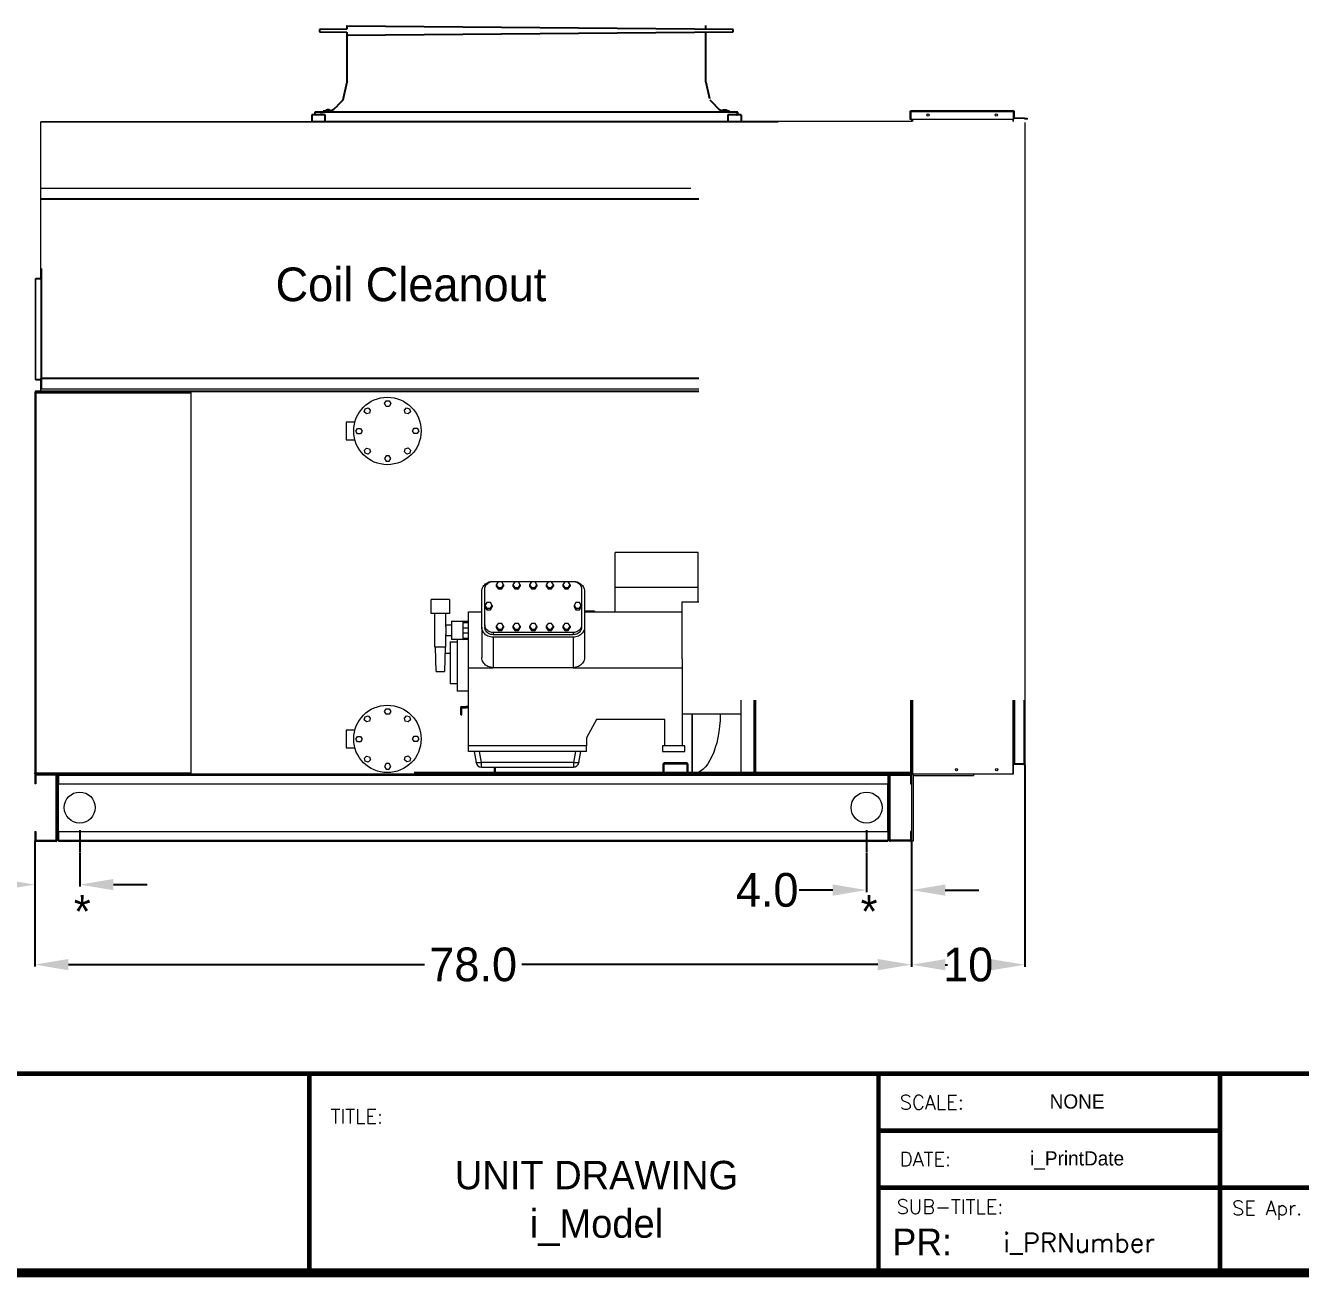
# Model space of a CAD drawing. Header units: inches. Extents: x 1284 to 1617, y -260 to -49.
# Drawn here: x 1395.8 to 1509.3, y -255.2 to -143.8 of the extents above; entities that cross this region are included whole.
import ezdxf
from ezdxf.enums import TextEntityAlignment as Align

# ---------------------------------------------------------------- set-up
doc = ezdxf.new("R2010")
doc.units = ezdxf.units.IN
doc.header["$MEASUREMENT"] = 0
doc.layers.add('1F64', color=7, linetype='Continuous')
doc.layers.add('L64', color=7, linetype='Continuous')
doc.styles.add('SIMPLEX', font='SIMPLEX')
doc.dimstyles.get("Standard").update_dxf_attribs({"dimtxt": 3, "dimasz": 3, "dimexe": 0.18, "dimexo": 0.0625, "dimgap": 0.09, "dimtad": 0, "dimtih": 1, "dimtoh": 1, "dimdec": 1, "dimzin": 0, "dimdsep": 46, "dimtxsty": 'Standard', "dimcen": 0.09, "dimadec": 0, "dimazin": 0, "dimtfac": 1, "dimtdec": 1, "dimtofl": 0, "dimtmove": 0, "dimatfit": 3, "dimfxl": 1, "dimtolj": 1, "dimtzin": 0, "dimarcsym": 0})

# ---------------------------------------------------------------- blocks, each defined once
blk = doc.blocks.new('*D4')
at = {"color": 0, "lineweight": -2}
for p, q in [((1474.66, -216.47), (1474.66, -220.93)), ((1470.66, -217.47), (1470.66, -220.93)), ((1467.66, -220.75), (1464.66, -220.75)), ((1477.66, -220.75), (1480.66, -220.75))]:
    blk.add_line(p, q, dxfattribs=at)
at = {"color": 0}
for points in [[(1467.66, -220.25), (1467.66, -221.25), (1470.66, -220.75)], [(1477.66, -220.25), (1477.66, -221.25), (1474.66, -220.75)]]:
    blk.add_solid(points, dxfattribs=at)
at = {"color": 0, "insert": (1461.82, -220.75), "char_height": 3, "attachment_point": 5}
blk.add_mtext('\\A1;4.0', dxfattribs=at)
blk = doc.blocks.new('*D5')
at = {"color": 0, "lineweight": -2}
for p, q in [((1484.74, -209.57), (1484.74, -227.57)), ((1474.66, -216.47), (1474.66, -227.57)), ((1477.66, -227.39), (1477.86, -227.39)), ((1481.74, -227.39), (1481.54, -227.39))]:
    blk.add_line(p, q, dxfattribs=at)
at = {"color": 0}
for points in [[(1477.66, -226.89), (1477.66, -227.89), (1474.66, -227.39)], [(1481.74, -226.89), (1481.74, -227.89), (1484.74, -227.39)]]:
    blk.add_solid(points, dxfattribs=at)
at = {"color": 0, "insert": (1479.7, -227.39), "char_height": 3, "attachment_point": 5}
blk.add_mtext('\\A1;10', dxfattribs=at)
blk = doc.blocks.new('*D2')
at = {"color": 0, "lineweight": -2}
for p, q in [((1396.67, -216.37), (1396.67, -220.44)), ((1400.67, -217.47), (1400.67, -220.44)), ((1393.67, -220.26), (1390.67, -220.26)), ((1403.67, -220.26), (1406.67, -220.26))]:
    blk.add_line(p, q, dxfattribs=at)
at = {"color": 0}
for points in [[(1393.67, -219.76), (1393.67, -220.76), (1396.67, -220.26)], [(1403.67, -219.76), (1403.67, -220.76), (1400.67, -220.26)]]:
    blk.add_solid(points, dxfattribs=at)
at = {"color": 0, "insert": (1387.83, -220.26), "char_height": 3, "attachment_point": 5}
blk.add_mtext('\\A1;4.0', dxfattribs=at)
blk = doc.blocks.new('*D3')
at = {"color": 0, "lineweight": -2}
for p, q in [((1474.66, -218.08), (1474.66, -227.56)), ((1396.67, -220.26), (1396.67, -227.56)), ((1399.67, -227.38), (1431.33, -227.38)), ((1471.66, -227.38), (1440.01, -227.38))]:
    blk.add_line(p, q, dxfattribs=at)
at = {"color": 0}
for points in [[(1399.67, -226.88), (1399.67, -227.88), (1396.67, -227.38)], [(1471.66, -226.88), (1471.66, -227.88), (1474.66, -227.38)]]:
    blk.add_solid(points, dxfattribs=at)
at = {"color": 0, "insert": (1435.67, -227.38), "char_height": 3, "attachment_point": 5}
blk.add_mtext('\\A1;78.0', dxfattribs=at)

msp = doc.modelspace()

# ---------------------------------------------------------------- linework, layer by layer
at = {"color": 7}
for p, q in [((1397.21, -152.41), (1455.74, -152.36)), ((1459.5, -152.36), (1462.79, -152.36)), ((1474.66, -210.31), (1430.41, -210.31)), ((1400.67, -215.41), (1400.67, -217.41)), ((1400.67, -215.41), (1400.67, -217.41)), ((1470.66, -215.41), (1470.66, -217.41)), ((1470.66, -215.41), (1470.66, -217.41))]:
    msp.add_line(p, q, dxfattribs=at)
at = {"color": 7, "lineweight": 25}
for p, q in [((1421.09, -254.81), (1421.09, -237.09)), ((1471.72, -237.09), (1572.97, -237.09)), ((1471.72, -254.81), (1471.72, -237.09)), ((1502.09, -237.09), (1502.09, -254.81)), ((1502.09, -242.16), (1471.72, -242.16)), ((1572.97, -247.22), (1471.72, -247.22))]:
    msp.add_line(p, q, dxfattribs=at)
for points, const_width in [([(1289.47, -254.81), (1613.47, -254.81), (1613.47, -52.31), (1289.47, -52.31), (1289.47, -254.81)], 0.81), ([(1613.47, -237.09), (1370.47, -237.09), (1370.47, -254.81)], 0.405), ([(1421.09, -237.09), (1421.09, -254.81)], 0.405), ([(1471.72, -237.09), (1471.72, -254.81)], 0.405), ([(1502.09, -237.09), (1502.09, -254.81)], 0.405), ([(1502.09, -242.16), (1471.72, -242.16)], 0.405), ([(1572.97, -247.22), (1471.72, -247.22)], 0.405)]:
    msp.add_lwpolyline(points, dxfattribs=dict(at, const_width=const_width))
at = {"layer": '1F64', "color": 7, "linetype": 'Continuous', "lineweight": 25}
for p, q in [((1424.44, -143.83), (1424.44, -144.16)), ((1458.81, -144.18), (1424.44, -143.88)), ((1456.37, -144.16), (1456.37, -143.83)), ((1424.44, -144.16), (1422, -144.18)), ((1422, -144.18), (1422, -144.4)), ((1422, -144.4), (1424.44, -144.42)), ((1424.44, -144.7), (1458.81, -144.4)), ((1424.44, -144.42), (1424.44, -148.88)), ((1456.37, -148.88), (1456.37, -144.42)), ((1458.81, -144.4), (1458.81, -144.18)), ((1424.44, -148.88), (1424.11, -150.31)), ((1456.37, -148.88), (1456.7, -150.31)), ((1424.07, -150.48), (1423.6, -150.94)), ((1424.11, -150.31), (1424.07, -150.48)), ((1457.21, -150.94), (1456.74, -150.48)), ((1421.31, -151.77), (1421.31, -152.36)), ((1422.49, -151.77), (1421.31, -151.77)), ((1421.68, -151.54), (1421.6, -151.54)), ((1421.6, -151.54), (1421.6, -151.55)), ((1421.6, -151.55), (1421.6, -151.71)), ((1421.62, -151.71), (1421.62, -151.55)), ((1422.33, -151.53), (1421.68, -151.54)), ((1422.33, -151.46), (1422.33, -151.54)), ((1422.46, -151.46), (1422.33, -151.46)), ((1422.34, -151.54), (1422.33, -151.54)), ((1422.39, -151.54), (1422.34, -151.54)), ((1423.2, -151.46), (1422.46, -151.46)), ((1422.49, -152.36), (1422.49, -151.77)), ((1422.53, -151.43), (1422.53, -151.46)), ((1422.6, -151.43), (1422.53, -151.43)), ((1423, -151.43), (1422.6, -151.43)), ((1422.67, -151.35), (1422.67, -151.34)), ((1422.67, -151.34), (1422.68, -151.34)), ((1422.67, -151.34), (1422.67, -151.34)), ((1422.67, -151.34), (1422.67, -151.35)), ((1422.68, -151.34), (1422.68, -151.35)), ((1422.7, -151.34), (1422.7, -151.34)), ((1422.77, -151.34), (1422.77, -151.35)), ((1422.8, -151.35), (1422.8, -151.34)), ((1422.85, -151.34), (1422.85, -151.34)), ((1422.86, -151.34), (1422.86, -151.34)), ((1423, -151.43), (1423.28, -151.28)), ((1423, -151.46), (1423, -151.43)), ((1423.2, -151.54), (1423.2, -151.46)), ((1423.2, -151.5), (1457.61, -151.5)), ((1457.61, -151.53), (1423.2, -151.53)), ((1423.28, -151.28), (1423.62, -150.94)), ((1457.19, -150.94), (1457.52, -151.28)), ((1457.44, -151.77), (1457.44, -151.77)), ((1457.52, -151.28), (1457.81, -151.43)), ((1457.61, -151.46), (1457.61, -151.54)), ((1457.74, -151.46), (1457.61, -151.46)), ((1458.48, -151.46), (1457.74, -151.46)), ((1457.81, -151.43), (1457.81, -151.46)), ((1457.88, -151.43), (1457.81, -151.43)), ((1458.28, -151.43), (1457.88, -151.43)), ((1458.12, -151.34), (1458.12, -151.34)), ((1458.28, -151.46), (1458.28, -151.43)), ((1458.32, -151.77), (1458.32, -152.36)), ((1459.5, -151.77), (1458.32, -151.77)), ((1458.47, -151.54), (1458.41, -151.54)), ((1458.48, -151.54), (1458.47, -151.54)), ((1458.48, -151.54), (1458.48, -151.46)), ((1459.12, -151.54), (1458.48, -151.53)), ((1459.21, -151.54), (1459.12, -151.54)), ((1459.19, -151.71), (1459.19, -151.55)), ((1459.2, -151.71), (1459.21, -151.55)), ((1459.5, -151.77), (1459.5, -152.36)), ((1421.31, -152.36), (1422.49, -152.36)), ((1422.49, -152.36), (1458.32, -152.36)), ((1458.32, -152.36), (1459.5, -152.36))]:
    msp.add_line(p, q, dxfattribs=at)
for centre, radius, start, end in [((1421.66, -151.71), 0.0591, 181, 270), ((1458.04, -151.64), 0.316, 111.9844, 137.4745), ((1458.04, -151.64), 0.316, 42.5255, 68.0514)]:
    msp.add_arc(centre, radius, start, end, dxfattribs=at)
for points, knots in [([(1421.62, -151.55), (1421.61, -151.55), (1421.61, -151.55), (1421.6, -151.55), (1421.6, -151.55), (1421.6, -151.55)], [0, 0, 0, 0, 0.5, 0.5, 1, 1, 1, 1]), ([(1421.68, -151.77), (1421.67, -151.77), (1421.66, -151.77), (1421.65, -151.76), (1421.64, -151.76), (1421.63, -151.75), (1421.63, -151.74), (1421.62, -151.73), (1421.62, -151.72), (1421.62, -151.71)], [0, 0, 0, 0, 0.25, 0.25, 0.5, 0.5, 0.75, 0.75, 1, 1, 1, 1]), ([(1422.33, -151.54), (1422.32, -151.54), (1422.28, -151.54), (1422.22, -151.54), (1422.16, -151.54), (1422.1, -151.54), (1422.06, -151.54), (1422.05, -151.54), (1422.05, -151.54), (1422.06, -151.54), (1422.09, -151.54), (1422.14, -151.54), (1422.2, -151.54), (1422.27, -151.54), (1422.31, -151.54), (1422.33, -151.54)], [0, 0, 0, 0, 0.056542, 0.140133, 0.223723, 0.307311, 0.390897, 0.474479, 0.500668, 0.584253, 0.667837, 0.751422, 0.835011, 0.918601, 1, 1, 1, 1]), ([(1423.19, -151.54), (1423.19, -151.54), (1423.19, -151.54), (1423.13, -151.54), (1423.04, -151.54), (1422.91, -151.54), (1422.76, -151.54), (1422.61, -151.54), (1422.51, -151.54), (1422.44, -151.54), (1422.41, -151.54), (1422.39, -151.54)], [0, 0, 0, 0, 0.08774, 0.218186, 0.348637, 0.479093, 0.609552, 0.740009, 0.870464, 0.911349, 1, 1, 1, 1]), ([(1422.65, -151.34), (1422.64, -151.35), (1422.6, -151.36), (1422.56, -151.39), (1422.54, -151.42), (1422.53, -151.43)], [0, 0, 0, 0, 0.327422, 0.724009, 1, 1, 1, 1]), ([(1422.66, -151.34), (1422.66, -151.34), (1422.65, -151.34), (1422.65, -151.34), (1422.65, -151.34)], [0, 0, 0, 0, 0.874699, 1, 1, 1, 1]), ([(1422.66, -151.34), (1422.66, -151.34), (1422.67, -151.34), (1422.67, -151.34), (1422.67, -151.34)], [0, 0, 0, 0, 0.4996563, 1, 1, 1, 1]), ([(1422.67, -151.34), (1422.67, -151.34), (1422.67, -151.34), (1422.67, -151.34), (1422.67, -151.34), (1422.67, -151.34)], [0, 0, 0, 0, 0.1143518, 0.9074961, 1, 1, 1, 1]), ([(1422.72, -151.34), (1422.72, -151.34), (1422.71, -151.34), (1422.7, -151.35), (1422.69, -151.35), (1422.68, -151.35), (1422.67, -151.35), (1422.67, -151.34), (1422.67, -151.34), (1422.67, -151.34)], [0, 0, 0, 0, 0.175487, 0.351146, 0.522558, 0.601245, 0.767206, 0.93307, 1, 1, 1, 1]), ([(1422.7, -151.34), (1422.7, -151.34), (1422.7, -151.34), (1422.7, -151.34), (1422.69, -151.34), (1422.68, -151.34), (1422.68, -151.34), (1422.68, -151.34)], [0, 0, 0, 0, 0.2464974, 0.4933322, 0.7330389, 0.972083, 1, 1, 1, 1]), ([(1422.7, -151.34), (1422.7, -151.34), (1422.7, -151.34), (1422.71, -151.34), (1422.71, -151.34)], [0, 0, 0, 0, 0.874185, 1, 1, 1, 1]), ([(1422.72, -151.34), (1422.73, -151.34), (1422.73, -151.34), (1422.74, -151.34), (1422.74, -151.34), (1422.75, -151.34), (1422.75, -151.34), (1422.75, -151.34)], [0, 0, 0, 0, 0.246483, 0.493347, 0.733061, 0.972099, 1, 1, 1, 1]), ([(1422.82, -151.34), (1422.82, -151.34), (1422.82, -151.34), (1422.81, -151.35), (1422.8, -151.35), (1422.79, -151.35), (1422.77, -151.35), (1422.76, -151.34), (1422.75, -151.34), (1422.75, -151.34)], [0, 0, 0, 0, 0.145992, 0.292129, 0.434742, 0.573234, 0.710145, 0.848574, 1, 1, 1, 1]), ([(1422.76, -151.34), (1422.76, -151.34), (1422.77, -151.34), (1422.77, -151.34), (1422.77, -151.34)], [0, 0, 0, 0, 0.095383, 1, 1, 1, 1]), ([(1422.8, -151.34), (1422.8, -151.34), (1422.79, -151.34), (1422.78, -151.34), (1422.78, -151.34), (1422.77, -151.34)], [0, 0, 0, 0, 0.5, 0.5, 1, 1, 1, 1]), ([(1422.8, -151.34), (1422.81, -151.34), (1422.81, -151.34), (1422.82, -151.34), (1422.82, -151.34)], [0, 0, 0, 0, 0.874189, 1, 1, 1, 1]), ([(1422.82, -151.34), (1422.82, -151.34), (1422.82, -151.34), (1422.83, -151.34), (1422.83, -151.34), (1422.84, -151.34), (1422.84, -151.34), (1422.84, -151.34)], [0, 0, 0, 0, 0.246496, 0.493367, 0.733073, 0.972083, 1, 1, 1, 1]), ([(1422.88, -151.35), (1422.88, -151.35), (1422.88, -151.35), (1422.87, -151.35), (1422.87, -151.35), (1422.86, -151.34), (1422.85, -151.34), (1422.84, -151.34)], [0, 0, 0, 0, 0.0732586, 0.3003068, 0.5247839, 0.751732, 1, 1, 1, 1]), ([(1422.86, -151.34), (1422.86, -151.34), (1422.86, -151.34), (1422.85, -151.34), (1422.85, -151.34), (1422.85, -151.34)], [0, 0, 0, 0, 0.352869, 0.706243, 1, 1, 1, 1]), ([(1422.99, -151.42), (1422.98, -151.41), (1422.96, -151.39), (1422.91, -151.36), (1422.88, -151.35), (1422.87, -151.34)], [0, 0, 0, 0, 0.351375, 0.742096, 1, 1, 1, 1]), ([(1458.41, -151.54), (1458.39, -151.54), (1458.36, -151.54), (1458.31, -151.54), (1458.3, -151.54), (1458.28, -151.54), (1458.27, -151.54), (1458.24, -151.54), (1458.22, -151.54), (1458.19, -151.54), (1458.18, -151.54), (1458.16, -151.54), (1458.14, -151.54), (1458.11, -151.54), (1458.09, -151.54), (1458.05, -151.54), (1458.04, -151.54), (1458.02, -151.54), (1458.01, -151.54), (1457.97, -151.54), (1457.95, -151.54), (1457.91, -151.54), (1457.9, -151.54), (1457.88, -151.54), (1457.87, -151.54), (1457.84, -151.54), (1457.82, -151.54), (1457.78, -151.54), (1457.76, -151.54), (1457.73, -151.54), (1457.71, -151.54), (1457.68, -151.54), (1457.67, -151.54), (1457.65, -151.54), (1457.64, -151.54), (1457.63, -151.54), (1457.62, -151.54), (1457.61, -151.54), (1457.61, -151.54), (1457.61, -151.54)], [0, 0, 0, 0, 0.125, 0.125, 0.15625, 0.15625, 0.1875, 0.1875, 0.25, 0.25, 0.28125, 0.28125, 0.3125, 0.3125, 0.375, 0.375, 0.40625, 0.40625, 0.4375, 0.4375, 0.5, 0.5, 0.53125, 0.53125, 0.5625, 0.5625, 0.625, 0.625, 0.6875, 0.6875, 0.75, 0.75, 0.8125, 0.8125, 0.875, 0.875, 0.9375, 0.9375, 1, 1, 1, 1]), ([(1457.95, -151.34), (1457.95, -151.34), (1457.94, -151.34), (1457.93, -151.35), (1457.93, -151.35), (1457.93, -151.35), (1457.93, -151.35)], [0, 0, 0, 0, 0.310012, 0.620284, 0.923072, 1, 1, 1, 1]), ([(1457.95, -151.34), (1457.95, -151.34), (1457.96, -151.34), (1457.96, -151.34), (1457.96, -151.34), (1457.97, -151.34)], [0, 0, 0, 0, 0.336266, 0.673008, 1, 1, 1, 1]), ([(1458.03, -151.34), (1458.03, -151.34), (1458.02, -151.34), (1458, -151.35), (1457.99, -151.35), (1457.98, -151.35), (1457.97, -151.35), (1457.97, -151.34), (1457.97, -151.34), (1457.97, -151.34)], [0, 0, 0, 0, 0.154655, 0.309459, 0.460521, 0.607228, 0.75226, 0.898895, 1, 1, 1, 1]), ([(1457.97, -151.34), (1457.97, -151.34), (1457.97, -151.34), (1457.97, -151.34), (1457.97, -151.34)], [0, 0, 0, 0, 0.722606, 1, 1, 1, 1]), ([(1458.03, -151.34), (1458.03, -151.34), (1458.04, -151.34), (1458.05, -151.34), (1458.05, -151.34), (1458.06, -151.34)], [0, 0, 0, 0, 0.5, 0.5, 1, 1, 1, 1]), ([(1458.12, -151.34), (1458.12, -151.34), (1458.12, -151.34), (1458.12, -151.35), (1458.11, -151.35), (1458.1, -151.35), (1458.08, -151.35), (1458.07, -151.34), (1458.06, -151.34), (1458.06, -151.34)], [0, 0, 0, 0, 0.095307, 0.250124, 0.40119, 0.547904, 0.692937, 0.839576, 1, 1, 1, 1]), ([(1458.12, -151.34), (1458.12, -151.34), (1458.13, -151.34), (1458.13, -151.34), (1458.13, -151.34), (1458.14, -151.34), (1458.14, -151.34)], [0, 0, 0, 0, 0.327625, 0.645743, 0.962962, 1, 1, 1, 1]), ([(1458.16, -151.35), (1458.16, -151.35), (1458.16, -151.35), (1458.16, -151.35), (1458.16, -151.35), (1458.15, -151.34), (1458.15, -151.34), (1458.14, -151.34), (1458.14, -151.34)], [0, 0, 0, 0, 0.014816, 0.128804, 0.369196, 0.609467, 0.853324, 1, 1, 1, 1]), ([(1459.13, -151.77), (1459.14, -151.77), (1459.15, -151.77), (1459.17, -151.76), (1459.18, -151.74), (1459.18, -151.72), (1459.19, -151.71)], [0, 0, 0, 0, 0.250003, 0.500004, 0.750006, 1, 1, 1, 1]), ([(1459.2, -151.71), (1459.2, -151.72), (1459.2, -151.73), (1459.2, -151.74), (1459.19, -151.75), (1459.18, -151.76), (1459.17, -151.76), (1459.16, -151.77), (1459.15, -151.77), (1459.14, -151.77)], [0, 0, 0, 0, 0.25, 0.25, 0.5, 0.5, 0.75, 0.75, 1, 1, 1, 1]), ([(1459.21, -151.55), (1459.21, -151.55), (1459.21, -151.55), (1459.2, -151.55), (1459.19, -151.55), (1459.19, -151.55)], [0, 0, 0, 0, 0.5, 0.5, 1, 1, 1, 1]), ([(1459.21, -151.55), (1459.21, -151.54), (1459.21, -151.54), (1459.21, -151.54), (1459.21, -151.54)], [0, 0, 0, 0, 0.999997, 1, 1, 1, 1])]:
    msp.add_open_spline(points, degree=3, knots=knots, dxfattribs=at)
for points in [[(1421.6, -151.71), (1421.6, -151.71), (1421.61, -151.71), (1421.62, -151.71)], [(1422.86, -151.34), (1422.87, -151.34), (1422.87, -151.34), (1422.88, -151.35)], [(1459.19, -151.71), (1459.2, -151.71), (1459.2, -151.71), (1459.2, -151.71)]]:
    msp.add_open_spline(points, degree=3, dxfattribs=at)
at = {"layer": 'L64', "color": 7, "linetype": 'Continuous', "lineweight": 15}
for p, q in [((1474.52, -151.49), (1474.59, -151.49)), ((1474.52, -151.49), (1474.52, -152.16)), ((1474.59, -151.41), (1474.59, -151.49)), ((1483.74, -151.41), (1474.59, -151.41)), ((1474.59, -151.49), (1483.74, -151.49)), ((1474.59, -151.49), (1474.59, -152.16)), ((1474.59, -151.49), (1474.59, -152.16)), ((1483.74, -151.49), (1483.74, -151.41)), ((1483.74, -152.16), (1483.74, -151.49)), ((1483.74, -151.49), (1483.81, -151.49)), ((1483.74, -152.02), (1483.74, -151.49)), ((1483.74, -151.55), (1483.74, -151.55)), ((1483.81, -152.02), (1483.81, -151.49)), ((1397.21, -166.42), (1397.21, -152.41)), ((1474.66, -152.36), (1462.79, -152.36)), ((1474.52, -152.16), (1474.59, -152.16)), ((1474.59, -152.16), (1483.74, -152.16)), ((1474.66, -152.16), (1474.66, -152.36)), ((1474.74, -152.16), (1474.74, -152.36)), ((1483.66, -152.16), (1483.66, -152.36)), ((1483.74, -152.02), (1483.81, -152.02)), ((1483.74, -152.36), (1483.74, -152.02)), ((1483.81, -152.03), (1483.81, -152.1)), ((1484.71, -152.06), (1483.81, -152.03)), ((1484.7, -152.14), (1483.81, -152.1)), ((1484.71, -152.06), (1484.7, -152.14)), ((1484.7, -152.14), (1484.95, -152.15)), ((1484.71, -152.06), (1484.96, -152.08)), ((1484.74, -152.47), (1484.74, -209.51)), ((1484.74, -152.47), (1484.74, -209.51)), ((1484.96, -152.08), (1484.95, -152.15)), ((1455.03, -158.32), (1397.26, -158.32)), ((1455.74, -159.25), (1397.26, -159.25)), ((1455.74, -159.25), (1397.26, -159.25)), ((1455.74, -159.25), (1397.26, -159.25)), ((1455.74, -159.3), (1397.26, -159.3)), ((1397.26, -165.45), (1397.26, -166.37)), ((1396.77, -166.4), (1396.72, -166.4)), ((1396.72, -166.4), (1396.72, -175.3)), ((1396.77, -166.4), (1396.77, -166.35)), ((1397.21, -166.35), (1396.77, -166.35)), ((1396.77, -175.3), (1396.77, -166.4)), ((1397.21, -166.4), (1396.77, -166.4)), ((1397.21, -166.4), (1396.77, -166.4)), ((1397.26, -166.42), (1397.21, -166.42)), ((1397.21, -166.42), (1397.21, -175.2)), ((1397.26, -166.37), (1397.26, -166.42)), ((1397.26, -166.37), (1397.26, -166.37)), ((1397.26, -166.42), (1397.26, -175.2)), ((1396.72, -175.3), (1396.77, -175.3)), ((1396.77, -175.3), (1397.21, -175.3)), ((1396.77, -175.35), (1396.77, -175.3)), ((1396.77, -175.3), (1397.21, -175.3)), ((1396.77, -175.35), (1397.21, -175.35)), ((1397.21, -176.36), (1397.21, -175.2)), ((1397.21, -175.2), (1397.26, -175.2)), ((1397.26, -175.2), (1397.26, -175.25)), ((1455.74, -175.2), (1397.26, -175.2)), ((1455.74, -175.25), (1397.26, -175.25)), ((1397.26, -175.25), (1397.26, -175.25)), ((1455.74, -175.25), (1397.26, -175.25)), ((1397.26, -175.25), (1397.26, -176.17)), ((1396.67, -176.52), (1396.78, -176.52)), ((1396.67, -176.52), (1396.67, -210.31)), ((1396.96, -176.35), (1396.71, -176.35)), ((1396.71, -176.35), (1396.71, -176.41)), ((1396.78, -176.41), (1396.71, -176.41)), ((1396.78, -176.41), (1397.35, -176.41)), ((1396.78, -176.51), (1396.78, -176.41)), ((1396.78, -176.41), (1396.78, -176.41)), ((1396.78, -176.52), (1410.57, -176.52)), ((1396.78, -176.52), (1396.78, -210.31)), ((1397.21, -176.35), (1396.96, -176.35)), ((1396.96, -176.35), (1396.96, -176.41)), ((1397.46, -176.36), (1397.21, -176.36)), ((1397.21, -176.36), (1397.21, -176.41)), ((1455.74, -176.36), (1397.21, -176.36)), ((1397.21, -176.36), (1397.21, -176.36)), ((1455.74, -176.17), (1397.26, -176.17)), ((1397.46, -176.41), (1397.35, -176.41)), ((1397.46, -176.36), (1397.46, -176.41)), ((1455.74, -176.36), (1397.46, -176.36)), ((1455.74, -176.41), (1397.46, -176.41)), ((1410.57, -176.41), (1410.57, -210.31)), ((1410.57, -176.41), (1410.57, -176.52)), ((1424.38, -179.12), (1424.38, -180.69)), ((1425.14, -179.12), (1424.38, -179.12)), ((1424.38, -180.69), (1425.14, -180.69)), ((1455.68, -190.7), (1448.31, -190.7)), ((1448.31, -193.84), (1448.31, -190.7)), ((1455.68, -193.84), (1455.68, -190.7)), ((1437.45, -193.28), (1444.57, -193.28)), ((1437.45, -193.29), (1444.57, -193.29)), ((1437.89, -193.33), (1437.72, -193.58)), ((1437.72, -193.58), (1437.89, -193.83)), ((1437.72, -193.58), (1437.72, -193.71)), ((1437.72, -193.71), (1437.89, -193.96)), ((1438.21, -193.33), (1437.89, -193.33)), ((1437.89, -193.83), (1438.21, -193.83)), ((1437.89, -193.83), (1437.89, -193.96)), ((1438.37, -193.58), (1438.21, -193.33)), ((1438.21, -193.83), (1438.37, -193.58)), ((1438.21, -193.96), (1438.37, -193.71)), ((1438.21, -193.83), (1438.21, -193.96)), ((1438.37, -193.58), (1438.37, -193.71)), ((1439.37, -193.33), (1439.2, -193.58)), ((1439.2, -193.58), (1439.37, -193.83)), ((1439.2, -193.58), (1439.2, -193.71)), ((1439.2, -193.71), (1439.37, -193.96)), ((1439.69, -193.33), (1439.37, -193.33)), ((1439.37, -193.83), (1439.37, -193.96)), ((1439.37, -193.83), (1439.69, -193.83)), ((1439.85, -193.58), (1439.69, -193.33)), ((1439.69, -193.83), (1439.85, -193.58)), ((1439.69, -193.96), (1439.85, -193.71)), ((1439.69, -193.83), (1439.69, -193.96)), ((1439.85, -193.58), (1439.85, -193.71)), ((1440.85, -193.33), (1440.68, -193.58)), ((1440.68, -193.58), (1440.85, -193.83)), ((1440.68, -193.58), (1440.68, -193.71)), ((1440.68, -193.71), (1440.85, -193.96)), ((1441.17, -193.33), (1440.85, -193.33)), ((1440.85, -193.83), (1441.17, -193.83)), ((1440.85, -193.83), (1440.85, -193.96)), ((1441.33, -193.58), (1441.17, -193.33)), ((1441.17, -193.83), (1441.33, -193.58)), ((1441.17, -193.96), (1441.33, -193.71)), ((1441.17, -193.83), (1441.17, -193.96)), ((1441.33, -193.58), (1441.33, -193.71)), ((1442.33, -193.33), (1442.16, -193.58)), ((1442.16, -193.58), (1442.33, -193.83)), ((1442.16, -193.58), (1442.16, -193.71)), ((1442.16, -193.71), (1442.33, -193.96)), ((1442.65, -193.33), (1442.33, -193.33)), ((1442.33, -193.83), (1442.65, -193.83)), ((1442.33, -193.83), (1442.33, -193.96)), ((1442.81, -193.58), (1442.65, -193.33)), ((1442.65, -193.83), (1442.81, -193.58)), ((1442.65, -193.96), (1442.81, -193.71)), ((1442.65, -193.83), (1442.65, -193.96)), ((1442.81, -193.58), (1442.81, -193.71)), ((1443.81, -193.33), (1443.65, -193.58)), ((1443.65, -193.58), (1443.81, -193.83)), ((1443.65, -193.58), (1443.65, -193.71)), ((1443.65, -193.71), (1443.81, -193.96)), ((1444.13, -193.33), (1443.81, -193.33)), ((1443.81, -193.83), (1444.13, -193.83)), ((1443.81, -193.83), (1443.81, -193.96)), ((1444.29, -193.58), (1444.13, -193.33)), ((1444.13, -193.83), (1444.29, -193.58)), ((1444.13, -193.96), (1444.29, -193.71)), ((1444.13, -193.83), (1444.13, -193.96)), ((1444.29, -193.58), (1444.29, -193.71)), ((1455.68, -193.84), (1448.31, -193.84)), ((1448.31, -195.98), (1448.31, -193.84)), ((1455.68, -195.1), (1455.68, -193.84)), ((1431.94, -196.14), (1431.94, -194.89)), ((1433.56, -194.89), (1431.94, -194.89)), ((1433.56, -194.89), (1433.56, -196.14)), ((1436.45, -197.36), (1436.45, -194.16)), ((1436.7, -197.16), (1436.7, -193.96)), ((1437.89, -193.96), (1438.21, -193.96)), ((1439.37, -193.96), (1439.69, -193.96)), ((1440.85, -193.96), (1441.17, -193.96)), ((1442.33, -193.96), (1442.65, -193.96)), ((1443.81, -193.96), (1444.13, -193.96)), ((1445.32, -193.96), (1445.32, -197.16)), ((1445.57, -194.16), (1445.57, -197.36)), ((1433.56, -196.14), (1431.94, -196.14)), ((1432.25, -199.14), (1432.25, -196.14)), ((1433.25, -197.31), (1433.25, -196.14)), ((1435.25, -195.98), (1436.45, -195.98)), ((1435.25, -200.96), (1435.25, -195.98)), ((1436.89, -195.17), (1436.72, -195.42)), ((1436.72, -195.42), (1436.88, -195.67)), ((1436.72, -195.42), (1436.72, -195.56)), ((1436.72, -195.56), (1436.88, -195.81)), ((1436.88, -195.67), (1437.21, -195.67)), ((1436.88, -195.67), (1436.88, -195.81)), ((1436.88, -195.81), (1437.21, -195.81)), ((1437.21, -195.17), (1436.89, -195.17)), ((1437.37, -195.42), (1437.21, -195.17)), ((1437.21, -195.67), (1437.37, -195.42)), ((1437.21, -195.81), (1437.37, -195.56)), ((1437.21, -195.67), (1437.21, -195.81)), ((1437.37, -195.42), (1437.37, -195.56)), ((1444.81, -195.17), (1444.65, -195.42)), ((1444.65, -195.42), (1444.81, -195.67)), ((1444.65, -195.42), (1444.65, -195.56)), ((1444.65, -195.56), (1444.81, -195.81)), ((1445.13, -195.17), (1444.81, -195.17)), ((1444.81, -195.67), (1445.13, -195.67)), ((1444.81, -195.67), (1444.81, -195.81)), ((1444.81, -195.81), (1445.13, -195.81)), ((1445.29, -195.42), (1445.13, -195.17)), ((1445.13, -195.67), (1445.29, -195.42)), ((1445.13, -195.81), (1445.29, -195.56)), ((1445.13, -195.67), (1445.13, -195.81)), ((1445.29, -195.42), (1445.29, -195.56)), ((1446.45, -195.92), (1445.57, -195.92)), ((1445.57, -195.98), (1454.27, -195.98)), ((1446.45, -195.92), (1446.45, -195.98)), ((1454.27, -195.1), (1455.74, -195.1)), ((1454.27, -200.17), (1454.27, -195.1)), ((1433.25, -197.14), (1433.75, -197.14)), ((1433.25, -197.31), (1433.25, -197.98)), ((1433.75, -196.83), (1435.25, -196.83)), ((1433.75, -196.83), (1433.75, -198.46)), ((1434.75, -196.94), (1435.25, -196.94)), ((1434.75, -196.94), (1434.75, -197.43)), ((1436.7, -197.16), (1436.7, -197.36)), ((1437.89, -197.02), (1437.72, -197.27)), ((1437.72, -197.27), (1437.89, -197.52)), ((1437.72, -197.27), (1437.72, -197.4)), ((1438.21, -197.02), (1437.89, -197.02)), ((1438.37, -197.27), (1438.21, -197.02)), ((1438.21, -197.52), (1438.37, -197.27)), ((1438.37, -197.27), (1438.37, -197.4)), ((1439.37, -197.02), (1439.2, -197.27)), ((1439.2, -197.27), (1439.37, -197.52)), ((1439.2, -197.27), (1439.2, -197.4)), ((1439.69, -197.02), (1439.37, -197.02)), ((1439.85, -197.27), (1439.69, -197.02)), ((1439.69, -197.52), (1439.85, -197.27)), ((1439.85, -197.27), (1439.85, -197.4)), ((1440.85, -197.02), (1440.68, -197.27)), ((1440.68, -197.27), (1440.85, -197.52)), ((1440.68, -197.27), (1440.68, -197.4)), ((1441.17, -197.02), (1440.85, -197.02)), ((1441.33, -197.27), (1441.17, -197.02)), ((1441.17, -197.52), (1441.33, -197.27)), ((1441.33, -197.27), (1441.33, -197.4)), ((1442.33, -197.02), (1442.16, -197.27)), ((1442.16, -197.27), (1442.33, -197.52)), ((1442.16, -197.27), (1442.16, -197.4)), ((1442.65, -197.02), (1442.33, -197.02)), ((1442.81, -197.27), (1442.65, -197.02)), ((1442.65, -197.52), (1442.81, -197.27)), ((1442.81, -197.27), (1442.81, -197.4)), ((1443.81, -197.02), (1443.65, -197.27)), ((1443.65, -197.27), (1443.81, -197.52)), ((1443.65, -197.27), (1443.65, -197.4)), ((1444.13, -197.02), (1443.81, -197.02)), ((1444.29, -197.27), (1444.13, -197.02)), ((1444.13, -197.52), (1444.29, -197.27)), ((1444.29, -197.27), (1444.29, -197.4)), ((1445.32, -197.16), (1445.32, -197.36)), ((1433.25, -199.14), (1433.25, -197.98)), ((1433.75, -198.14), (1433.25, -198.14)), ((1435.25, -198.46), (1433.75, -198.46)), ((1434.25, -198.46), (1434.25, -203.04)), ((1434.75, -197.43), (1435.25, -197.43)), ((1434.75, -197.43), (1434.75, -197.86)), ((1434.75, -197.86), (1435.25, -197.86)), ((1434.75, -197.86), (1434.75, -198.35)), ((1434.75, -198.35), (1435.25, -198.35)), ((1436.45, -197.36), (1436.45, -200.07)), ((1437.45, -197.82), (1437.45, -198.03)), ((1444.57, -197.82), (1437.45, -197.82)), ((1444.57, -198.03), (1437.45, -198.03)), ((1437.45, -198.25), (1437.45, -200.96)), ((1444.57, -198.25), (1437.45, -198.25)), ((1437.72, -197.4), (1437.89, -197.65)), ((1437.89, -197.52), (1438.21, -197.52)), ((1437.89, -197.52), (1437.89, -197.65)), ((1437.89, -197.65), (1438.21, -197.65)), ((1438.21, -197.65), (1438.37, -197.4)), ((1438.21, -197.52), (1438.21, -197.65)), ((1439.2, -197.4), (1439.37, -197.65)), ((1439.37, -197.52), (1439.69, -197.52)), ((1439.37, -197.52), (1439.37, -197.65)), ((1439.37, -197.65), (1439.69, -197.65)), ((1439.69, -197.65), (1439.85, -197.4)), ((1439.69, -197.52), (1439.69, -197.65)), ((1440.68, -197.4), (1440.85, -197.65)), ((1440.85, -197.52), (1441.17, -197.52)), ((1440.85, -197.52), (1440.85, -197.65)), ((1440.85, -197.65), (1441.17, -197.65)), ((1441.17, -197.65), (1441.33, -197.4)), ((1441.17, -197.52), (1441.17, -197.65)), ((1442.16, -197.4), (1442.33, -197.65)), ((1442.33, -197.52), (1442.33, -197.65)), ((1442.33, -197.52), (1442.65, -197.52)), ((1442.33, -197.65), (1442.65, -197.65)), ((1442.65, -197.65), (1442.81, -197.4)), ((1442.65, -197.52), (1442.65, -197.65)), ((1443.65, -197.4), (1443.81, -197.65)), ((1443.81, -197.52), (1443.81, -197.65)), ((1443.81, -197.52), (1444.13, -197.52)), ((1443.81, -197.65), (1444.13, -197.65)), ((1444.13, -197.65), (1444.29, -197.4)), ((1444.13, -197.52), (1444.13, -197.65)), ((1444.57, -197.82), (1444.57, -198.03)), ((1444.57, -198.25), (1444.57, -200.96)), ((1445.57, -197.36), (1445.57, -200.07)), ((1433.25, -199.14), (1432.25, -199.14)), ((1432.39, -201.31), (1432.31, -199.14)), ((1433.19, -199.14), (1433.11, -201.31)), ((1433.63, -198.67), (1434.25, -198.67)), ((1433.63, -198.67), (1433.63, -202.4)), ((1433.17, -199.66), (1433.63, -199.66)), ((1454.27, -200.17), (1454.27, -200.96)), ((1432.39, -201.31), (1433.11, -201.31)), ((1435.25, -200.96), (1437.45, -200.96)), ((1435.25, -207.91), (1435.25, -200.96)), ((1444.57, -200.96), (1437.45, -200.96)), ((1444.57, -200.96), (1454.27, -200.96)), ((1454.27, -200.96), (1454.27, -207.91)), ((1434.25, -202.4), (1433.63, -202.4)), ((1435.25, -203.04), (1434.25, -203.04)), ((1459.52, -210.31), (1459.52, -203.86)), ((1460.66, -203.86), (1460.66, -210.31)), ((1460.66, -210.31), (1460.66, -203.86)), ((1460.77, -203.86), (1460.77, -210.31)), ((1474.56, -203.86), (1474.56, -210.31)), ((1474.66, -203.86), (1474.66, -210.41)), ((1474.74, -203.86), (1474.74, -210.41)), ((1483.66, -203.86), (1483.66, -210.41)), ((1483.66, -203.86), (1483.66, -210.41)), ((1483.74, -210.41), (1483.74, -203.86)), ((1483.74, -210.41), (1483.74, -203.86)), ((1483.81, -209.01), (1483.81, -203.86)), ((1483.81, -209.01), (1483.81, -203.86)), ((1483.82, -203.86), (1483.82, -209.51)), ((1483.82, -203.86), (1483.82, -209.51)), ((1484.66, -203.86), (1484.66, -209.51)), ((1484.66, -203.86), (1484.66, -209.51)), ((1434.66, -204.52), (1434.56, -204.52)), ((1434.56, -205.16), (1434.56, -204.52)), ((1434.56, -205.16), (1434.66, -205.16)), ((1434.66, -204.41), (1434.66, -204.52)), ((1434.66, -204.41), (1435.04, -204.41)), ((1434.66, -204.52), (1435.04, -204.52)), ((1434.66, -205.16), (1434.66, -204.52)), ((1435.25, -204.41), (1435.04, -204.41)), ((1435.04, -204.41), (1435.04, -204.52)), ((1435.25, -204.52), (1435.04, -204.52)), ((1459.52, -205.1), (1454.27, -205.1)), ((1455.13, -205.1), (1455.13, -210.41)), ((1455.14, -205.1), (1455.14, -210.4)), ((1455.15, -205.1), (1455.15, -210.41)), ((1446.65, -205.57), (1445.74, -207.19)), ((1448.86, -205.57), (1446.65, -205.57)), ((1452.73, -205.57), (1448.86, -205.57)), ((1452.73, -207.91), (1452.73, -205.57)), ((1424.38, -206.52), (1424.38, -208.09)), ((1425.14, -206.52), (1424.38, -206.52)), ((1445.74, -207.19), (1445.74, -207.91)), ((1424.38, -208.09), (1425.14, -208.09)), ((1445.74, -207.91), (1435.25, -207.91)), ((1435.25, -208.41), (1435.25, -207.91)), ((1445.74, -208.41), (1435.25, -208.41)), ((1435.75, -208.41), (1435.93, -209.4)), ((1436.42, -209.4), (1436.24, -208.41)), ((1444.76, -208.41), (1444.58, -209.4)), ((1445.08, -209.4), (1445.25, -208.41)), ((1445.74, -208.41), (1445.74, -207.91)), ((1452.5, -207.91), (1452.5, -208.41)), ((1454.5, -207.91), (1452.5, -207.91)), ((1452.5, -208.41), (1454.5, -208.41)), ((1454.5, -208.41), (1454.5, -207.91)), ((1444.58, -209.4), (1436.42, -209.4)), ((1436.42, -209.82), (1436.42, -209.4)), ((1444.58, -209.4), (1444.58, -209.82)), ((1452.56, -209.52), (1452.66, -209.52)), ((1452.56, -210.41), (1452.56, -209.52)), ((1452.66, -210.41), (1452.66, -209.52)), ((1452.67, -209.41), (1454.66, -209.41)), ((1452.67, -209.52), (1452.67, -209.41)), ((1452.67, -209.52), (1454.66, -209.52)), ((1454.66, -209.41), (1454.66, -209.52)), ((1454.66, -209.52), (1454.77, -209.52)), ((1454.66, -209.52), (1454.66, -210.41)), ((1454.77, -209.52), (1454.77, -210.41)), ((1483.81, -209.01), (1483.74, -209.01)), ((1483.81, -209.51), (1483.74, -209.51)), ((1484.66, -209.51), (1483.74, -209.51)), ((1484.66, -209.58), (1483.74, -209.58)), ((1483.81, -209.01), (1483.81, -209.51)), ((1483.82, -209.51), (1483.81, -209.51)), ((1484.66, -209.51), (1483.82, -209.51)), ((1484.74, -209.51), (1484.66, -209.51)), ((1484.66, -209.51), (1484.66, -209.58)), ((1396.67, -210.41), (1396.67, -210.31)), ((1396.67, -210.31), (1396.67, -210.31)), ((1396.67, -210.31), (1396.78, -210.31)), ((1396.78, -210.41), (1396.67, -210.41)), ((1396.67, -210.52), (1396.78, -210.52)), ((1396.67, -210.52), (1396.67, -211.29)), ((1396.78, -210.31), (1410.57, -210.31)), ((1396.78, -210.31), (1396.78, -210.41)), ((1396.78, -210.52), (1396.78, -210.41)), ((1398.57, -210.41), (1396.78, -210.41)), ((1398.57, -210.52), (1396.78, -210.52)), ((1396.78, -210.52), (1396.78, -211.29)), ((1398.57, -210.41), (1410.57, -210.41)), ((1398.57, -210.41), (1398.57, -210.52)), ((1398.57, -210.52), (1398.67, -210.52)), ((1398.57, -216.31), (1398.57, -210.52)), ((1398.67, -210.52), (1398.78, -210.52)), ((1398.67, -216.31), (1398.67, -210.52)), ((1398.73, -210.41), (1398.73, -210.52)), ((1398.73, -210.41), (1398.78, -210.41)), ((1398.78, -210.41), (1472.56, -210.41)), ((1398.78, -210.41), (1398.78, -210.52)), ((1398.78, -210.52), (1472.56, -210.52)), ((1398.78, -210.52), (1398.78, -211.29)), ((1398.78, -216.31), (1398.78, -210.52)), ((1398.78, -210.52), (1398.78, -210.52)), ((1410.57, -210.31), (1410.57, -210.41)), ((1436.42, -209.82), (1444.58, -209.82)), ((1437.56, -210.41), (1437.56, -209.82)), ((1437.66, -210.41), (1437.66, -209.82)), ((1455.14, -210.4), (1455.13, -210.41)), ((1455.15, -210.41), (1455.14, -210.4)), ((1460.66, -210.31), (1459.52, -210.31)), ((1460.77, -210.31), (1460.66, -210.31)), ((1460.66, -210.31), (1460.66, -210.31)), ((1474.56, -210.31), (1460.77, -210.31)), ((1460.77, -210.31), (1460.77, -210.41)), ((1472.77, -210.41), (1460.77, -210.41)), ((1472.56, -210.41), (1472.56, -210.52)), ((1472.56, -210.52), (1472.56, -211.29)), ((1472.66, -210.52), (1472.56, -210.52)), ((1472.56, -210.52), (1472.56, -216.31)), ((1472.56, -210.52), (1472.56, -210.52)), ((1472.66, -210.52), (1472.66, -216.31)), ((1472.66, -210.52), (1472.77, -210.52)), ((1472.77, -210.52), (1472.77, -210.41)), ((1472.77, -210.41), (1474.56, -210.41)), ((1472.77, -210.52), (1474.56, -210.52)), ((1472.77, -216.31), (1472.77, -210.52)), ((1474.66, -210.31), (1474.56, -210.31)), ((1474.56, -210.31), (1474.56, -210.41)), ((1474.56, -210.41), (1474.56, -210.52)), ((1474.56, -210.52), (1474.66, -210.52)), ((1474.56, -210.52), (1474.56, -211.29)), ((1474.66, -210.41), (1474.74, -210.41)), ((1474.66, -210.41), (1474.66, -210.52)), ((1474.66, -210.52), (1474.66, -211.29)), ((1474.74, -210.41), (1483.66, -210.41)), ((1474.8, -210.41), (1474.8, -216.41)), ((1474.8, -210.41), (1474.8, -216.41)), ((1474.8, -210.55), (1480.16, -210.55)), ((1476.17, -210.55), (1476.66, -210.55)), ((1480.16, -210.41), (1480.16, -210.55)), ((1483.66, -210.41), (1483.74, -210.41)), ((1396.78, -211.29), (1396.67, -211.29)), ((1398.78, -211.29), (1472.56, -211.29)), ((1398.78, -215.54), (1398.78, -211.29)), ((1472.56, -215.54), (1472.56, -211.29)), ((1474.56, -211.29), (1474.66, -211.29)), ((1474.66, -211.29), (1474.66, -215.54)), ((1396.67, -215.54), (1396.67, -216.31)), ((1396.67, -215.54), (1396.78, -215.54)), ((1396.78, -216.31), (1396.67, -216.31)), ((1396.78, -215.54), (1396.78, -216.31)), ((1396.78, -216.41), (1396.78, -216.31)), ((1396.78, -216.31), (1398.57, -216.31)), ((1396.78, -216.41), (1398.57, -216.41)), ((1398.67, -216.31), (1398.57, -216.31)), ((1398.57, -216.31), (1398.57, -216.41)), ((1398.67, -216.31), (1398.78, -216.31)), ((1398.78, -215.54), (1398.78, -216.31)), ((1398.78, -215.54), (1472.56, -215.54)), ((1398.78, -216.31), (1472.56, -216.31)), ((1398.78, -216.31), (1398.78, -216.41)), ((1398.78, -216.31), (1398.78, -216.31)), ((1398.78, -216.41), (1472.56, -216.41)), ((1472.56, -215.54), (1472.56, -216.31)), ((1472.56, -216.31), (1472.56, -216.41)), ((1472.66, -216.31), (1472.56, -216.31)), ((1472.56, -216.31), (1472.56, -216.31)), ((1472.77, -216.31), (1472.66, -216.31)), ((1472.77, -216.41), (1472.77, -216.31)), ((1474.56, -216.31), (1472.77, -216.31)), ((1474.56, -216.41), (1472.77, -216.41)), ((1474.56, -215.54), (1474.56, -216.31)), ((1474.66, -215.54), (1474.56, -215.54)), ((1474.56, -216.31), (1474.56, -216.41)), ((1474.66, -216.31), (1474.56, -216.31)), ((1474.66, -215.54), (1474.66, -216.31)), ((1474.66, -216.31), (1474.66, -216.41)), ((1474.8, -216.41), (1474.66, -216.41)), ((1474.8, -216.41), (1474.8, -216.41))]:
    msp.add_line(p, q, dxfattribs=at)
for points in [[(1426.45, -178.32), (1426.18, -178.39), (1425.98, -178.19), (1426.05, -177.92), (1426.32, -177.85), (1426.52, -178.05)], [(1428.34, -177.47), (1428.2, -177.71), (1427.92, -177.71), (1427.78, -177.47), (1427.92, -177.22), (1428.2, -177.22)], [(1429.62, -178.31), (1429.55, -178.04), (1429.75, -177.84), (1430.02, -177.92), (1430.09, -178.19), (1429.89, -178.38)], [(1425.8, -179.91), (1425.66, -180.15), (1425.38, -180.15), (1425.24, -179.91), (1425.38, -179.67), (1425.66, -179.67)], [(1430.28, -179.9), (1430.42, -179.65), (1430.7, -179.65), (1430.84, -179.9), (1430.7, -180.14), (1430.42, -180.14)], [(1426.46, -181.49), (1426.53, -181.76), (1426.33, -181.96), (1426.06, -181.89), (1425.99, -181.62), (1426.19, -181.42)], [(1429.63, -181.48), (1429.9, -181.41), (1430.1, -181.61), (1430.03, -181.88), (1429.76, -181.95), (1429.56, -181.76)], [(1428.34, -182.34), (1428.2, -182.1), (1427.92, -182.1), (1427.78, -182.34), (1427.92, -182.58), (1428.2, -182.58)], [(1426.45, -205.72), (1426.18, -205.79), (1425.98, -205.59), (1426.05, -205.32), (1426.32, -205.25), (1426.52, -205.45)], [(1428.34, -204.86), (1428.2, -205.11), (1427.92, -205.11), (1427.78, -204.86), (1427.92, -204.62), (1428.2, -204.62)], [(1429.62, -205.71), (1429.55, -205.44), (1429.75, -205.24), (1430.02, -205.31), (1430.09, -205.59), (1429.89, -205.78)], [(1425.8, -207.31), (1425.66, -207.55), (1425.38, -207.55), (1425.24, -207.31), (1425.38, -207.07), (1425.66, -207.07)], [(1430.28, -207.3), (1430.42, -207.05), (1430.7, -207.05), (1430.84, -207.3), (1430.7, -207.54), (1430.42, -207.54)], [(1426.46, -208.89), (1426.53, -209.16), (1426.33, -209.36), (1426.06, -209.29), (1425.99, -209.02), (1426.19, -208.82)], [(1428.34, -209.74), (1428.2, -209.5), (1427.92, -209.5), (1427.78, -209.74), (1427.92, -209.98), (1428.2, -209.98)], [(1429.63, -208.88), (1429.9, -208.81), (1430.1, -209.01), (1430.03, -209.28), (1429.76, -209.35), (1429.56, -209.15)]]:
    msp.add_lwpolyline(points, close=True, dxfattribs=at)
at = {"layer": 'L64', "color": 7, "linetype": 'Continuous', "lineweight": 15, "flags": 128}
for points in [[(1436.45, -194.16), (1436.45, -194.06), (1436.48, -193.95), (1436.51, -193.85), (1436.56, -193.75), (1436.62, -193.66), (1436.7, -193.58), (1436.78, -193.5), (1436.88, -193.43), (1436.98, -193.38), (1437.09, -193.33), (1437.21, -193.3), (1437.33, -193.28), (1437.45, -193.28)], [(1436.7, -193.96), (1436.71, -193.86), (1436.73, -193.77), (1436.77, -193.68), (1436.82, -193.6), (1436.88, -193.52), (1436.96, -193.46), (1437.04, -193.4), (1437.14, -193.35), (1437.24, -193.32), (1437.34, -193.3), (1437.45, -193.29)], [(1444.57, -193.28), (1444.69, -193.28), (1444.81, -193.3), (1444.92, -193.33), (1445.03, -193.38), (1445.14, -193.43), (1445.23, -193.5), (1445.32, -193.58), (1445.39, -193.66), (1445.46, -193.75), (1445.5, -193.85), (1445.54, -193.95), (1445.56, -194.06), (1445.57, -194.16)], [(1444.57, -193.29), (1444.68, -193.3), (1444.78, -193.32), (1444.88, -193.35), (1444.98, -193.4), (1445.06, -193.46), (1445.14, -193.52), (1445.2, -193.6), (1445.25, -193.68), (1445.29, -193.77), (1445.31, -193.86), (1445.32, -193.96)], [(1437.45, -197.82), (1437.34, -197.82), (1437.24, -197.8), (1437.14, -197.76), (1437.04, -197.72), (1436.96, -197.66), (1436.88, -197.59), (1436.82, -197.52), (1436.77, -197.43), (1436.73, -197.35), (1436.71, -197.25), (1436.7, -197.16)], [(1445.32, -197.16), (1445.31, -197.25), (1445.29, -197.35), (1445.25, -197.43), (1445.2, -197.52), (1445.14, -197.59), (1445.06, -197.66), (1444.98, -197.72), (1444.88, -197.76), (1444.78, -197.8), (1444.68, -197.82), (1444.57, -197.82)], [(1437.45, -198.25), (1437.33, -198.25), (1437.21, -198.23), (1437.09, -198.19), (1436.98, -198.15), (1436.88, -198.09), (1436.78, -198.03), (1436.7, -197.95), (1436.62, -197.87), (1436.56, -197.78), (1436.51, -197.68), (1436.48, -197.58), (1436.45, -197.47), (1436.45, -197.36)], [(1437.45, -198.03), (1437.34, -198.02), (1437.24, -198), (1437.14, -197.97), (1437.04, -197.92), (1436.96, -197.87), (1436.88, -197.8), (1436.82, -197.72), (1436.77, -197.64), (1436.73, -197.55), (1436.71, -197.46), (1436.7, -197.36)], [(1445.32, -197.36), (1445.31, -197.46), (1445.29, -197.55), (1445.25, -197.64), (1445.2, -197.72), (1445.14, -197.8), (1445.06, -197.87), (1444.98, -197.92), (1444.88, -197.97), (1444.78, -198), (1444.68, -198.02), (1444.57, -198.03)], [(1445.57, -197.36), (1445.56, -197.47), (1445.54, -197.58), (1445.5, -197.68), (1445.46, -197.78), (1445.39, -197.87), (1445.32, -197.95), (1445.23, -198.03), (1445.14, -198.09), (1445.03, -198.15), (1444.92, -198.19), (1444.81, -198.23), (1444.69, -198.25), (1444.57, -198.25)], [(1437.45, -200.96), (1437.33, -200.95), (1437.21, -200.93), (1437.09, -200.9), (1436.98, -200.86), (1436.88, -200.8), (1436.78, -200.73), (1436.7, -200.66), (1436.62, -200.57), (1436.56, -200.48), (1436.51, -200.38), (1436.48, -200.28), (1436.45, -200.18), (1436.45, -200.07)], [(1445.57, -200.07), (1445.56, -200.18), (1445.54, -200.28), (1445.5, -200.38), (1445.46, -200.48), (1445.39, -200.57), (1445.32, -200.66), (1445.23, -200.73), (1445.14, -200.8), (1445.03, -200.86), (1444.92, -200.9), (1444.81, -200.93), (1444.69, -200.95), (1444.57, -200.96)], [(1436.42, -209.4), (1436.34, -209.42), (1436.25, -209.43), (1436.18, -209.43), (1436.11, -209.44), (1436.05, -209.44), (1436, -209.43), (1435.96, -209.43), (1435.94, -209.42), (1435.93, -209.4)], [(1445.08, -209.4), (1445.07, -209.42), (1445.04, -209.43), (1445.01, -209.43), (1444.96, -209.44), (1444.9, -209.44), (1444.83, -209.43), (1444.75, -209.43), (1444.67, -209.42), (1444.58, -209.4)]]:
    msp.add_lwpolyline(points, dxfattribs=at)
at = {"layer": 'L64', "color": 7, "linetype": 'Continuous', "lineweight": 15}
for centre, radius in [((1476.13, -151.79), 0.0995), ((1482.2, -151.79), 0.0995), ((1428.04, -179.9), 3), ((1428.04, -207.3), 3), ((1478.66, -210.04), 0.0995), ((1482.24, -210.04), 0.0995), ((1400.67, -213.41), 1.38), ((1470.66, -213.41), 1.38)]:
    msp.add_circle(centre, radius, dxfattribs=at)
for centre, radius, start, end in [((1474.59, -151.49), 0.0757, 90, 180), ((1474.59, -151.49), 0.001, 90, 180), ((1483.74, -151.49), 0.0757, 0, 90), ((1483.74, -151.49), 0.001, 0, 90), ((1483.81, -152.02), 0.0757, 196.653, 267.5), ((1483.81, -152.02), 0.001, 180, 267.5), ((1396.77, -166.4), 0.0488, 90, 180), ((1396.77, -166.4), 0.001, 90, 180), ((1396.77, -175.3), 0.0488, 180, 270), ((1396.77, -175.3), 0.001, 180, 270), ((1434.66, -204.52), 0.106, 90, 180), ((1434.66, -204.52), 0.001, 90, 180), ((1436.42, -209.32), 0.5, 190, 270), ((1444.58, -209.32), 0.5, 270, 350), ((1452.67, -209.52), 0.106, 90, 180), ((1452.67, -209.52), 0.001, 90, 180), ((1454.66, -209.52), 0.106, 0, 90), ((1454.66, -209.52), 0.001, 0, 90), ((1484.66, -209.51), 0.001, 270, 0), ((1484.66, -209.51), 0.0757, 270, 0), ((1396.78, -210.52), 0.106, 90, 180), ((1396.78, -210.52), 0.001, 90, 180), ((1398.57, -210.52), 0.106, 360, 90), ((1398.57, -210.52), 0.001, 0, 90), ((1472.77, -210.52), 0.106, 90, 180), ((1472.77, -210.52), 0.001, 90, 180), ((1474.56, -210.52), 0.106, 0, 90), ((1474.56, -210.52), 0.001, 0, 90), ((1396.78, -216.31), 0.106, 180, 270), ((1396.78, -216.31), 0.001, 180, 270), ((1398.57, -216.31), 0.106, 270, 0), ((1398.57, -216.31), 0.001, 270, 0), ((1472.77, -216.31), 0.106, 180, 270), ((1472.77, -216.31), 0.001, 180, 270), ((1474.56, -216.31), 0.001, 270, 0), ((1474.56, -216.31), 0.106, 270, 0)]:
    msp.add_arc(centre, radius, start, end, dxfattribs=at)
at = {"layer": 'L64', "color": 7, "linetype": 'Continuous', "lineweight": 15, "extrusion": (4.3e-15, 0, -1)}
msp.add_ellipse((1455.14, -205.04), major_axis=(0, 5.38), ratio=0.465116, start_param=1.582424, end_param=3.136731, dxfattribs=at)
at = {"layer": 'L64', "color": 7, "linetype": 'Continuous', "lineweight": 15}
for points, knots in [([(1396.78, -176.41), (1396.76, -176.41), (1396.74, -176.41), (1396.7, -176.44), (1396.68, -176.47), (1396.67, -176.5), (1396.67, -176.52)], [0, 0, 0, 0, 0.249989, 0.499993, 0.749997, 1, 1, 1, 1]), ([(1396.78, -176.52), (1396.78, -176.5), (1396.78, -176.47), (1396.78, -176.44), (1396.78, -176.41), (1396.78, -176.41), (1396.78, -176.41)], [0, 0, 0, 0, 0.249999, 0.500009, 0.749998, 1, 1, 1, 1]), ([(1396.67, -210.31), (1396.67, -210.32), (1396.68, -210.35), (1396.7, -210.38), (1396.74, -210.41), (1396.76, -210.41), (1396.78, -210.41)], [0, 0, 0, 0, 0.250005, 0.499999, 0.750011, 1, 1, 1, 1]), ([(1396.78, -210.41), (1396.78, -210.41), (1396.78, -210.41), (1396.78, -210.38), (1396.78, -210.35), (1396.78, -210.32), (1396.78, -210.31)], [0, 0, 0, 0, 0.250001, 0.499999, 0.75, 1, 1, 1, 1]), ([(1474.56, -210.41), (1474.56, -210.41), (1474.56, -210.41), (1474.56, -210.38), (1474.56, -210.35), (1474.56, -210.32), (1474.56, -210.31)], [0, 0, 0, 0, 0.250001, 0.499999, 0.75, 1, 1, 1, 1]), ([(1474.66, -210.31), (1474.66, -210.32), (1474.66, -210.35), (1474.63, -210.38), (1474.6, -210.41), (1474.57, -210.41), (1474.56, -210.41)], [0, 0, 0, 0, 0.250001, 0.5, 0.75, 1, 1, 1, 1])]:
    msp.add_open_spline(points, degree=3, knots=knots, dxfattribs=at)

# ---------------------------------------------------------------- texts
at = {"color": 7, "text_generation_flag": 2}
for p in [(1401.65, -224.09), (1471.64, -224.09)]:
    msp.add_text('*', height=2.89, dxfattribs=at).set_placement(p)
at = {"color": 7, "lineweight": 25, "style": 'SIMPLEX'}
for s, p in [('SCALE:', (1473.62, -240.26)), ('TITLE:', (1422.99, -241.52)), ('DATE:', (1473.62, -245.32)), ('SUB-TITLE:', (1473.34, -249.55)), ('SE Apr.', (1503.17, -249.67))]:
    msp.add_text(s, height=1.266, dxfattribs=at).set_placement(p)
at = {"color": 7, "lineweight": 25}
for s, height, p in [('NONE', 1.266, (1489.39, -240.19)), ('UNIT DRAWING', 2.5312, (1446.64, -247.37)), ('i_PrintDate', 1.2656, (1489.39, -245.25)), ('i_Model', 2.531, (1446.64, -251.68))]:
    msp.add_text(s, height=height, dxfattribs=at).set_placement(p, align=Align.CENTER)
msp.add_text('PR:', height=2.373, dxfattribs=at).set_placement((1478.26, -253.24), align=Align.RIGHT)
at = {"color": 7, "lineweight": 25, "style": 'SIMPLEX'}
msp.add_text('i_PRNumber', height=1.681, dxfattribs=at).set_placement((1489.57, -252.95), align=Align.CENTER)
at = {"color": 7, "insert": (1418.09, -168.4), "char_height": 3, "attachment_point": 7}
msp.add_mtext('Coil Cleanout', dxfattribs=at)

# ---------------------------------------------------------------- dimensions: what is measured, and where the dimension line sits
at = {"color": 7}
dim = msp.add_linear_dim(base=(1484.74, -227.39), p1=(1474.66, -216.41), p2=(1484.74, -209.51), angle=180, text='10', dimstyle='Standard', dxfattribs=at)
dim.commit()
dim.dimension.update_dxf_attribs({"geometry": '*D5', "text_midpoint": (1479.7, -227.39), "dimtype": 160})
dim = msp.add_linear_dim(base=(1396.67, -220.26), p1=(1400.67, -217.41), p2=(1396.67, -216.31), angle=180, dimstyle='Standard', dxfattribs=at)
dim.commit()
dim.dimension.update_dxf_attribs({"geometry": '*D2', "text_midpoint": (1387.83, -220.26)})
for base, p1, p2, picture, middle in [((1474.66, -220.75), (1470.66, -217.41), (1474.66, -216.41), '*D4', (1461.82, -220.75)), ((1396.67, -227.38), (1474.66, -218.01), (1396.67, -220.19), '*D3', (1435.67, -227.38))]:
    dim = msp.add_linear_dim(base=base, p1=p1, p2=p2, angle=180, dimstyle='Standard', dxfattribs=at)
    dim.commit()
    dim.dimension.update_dxf_attribs({"geometry": picture, "text_midpoint": middle, "dimtype": 160})

doc.saveas('drawing.dxf')
